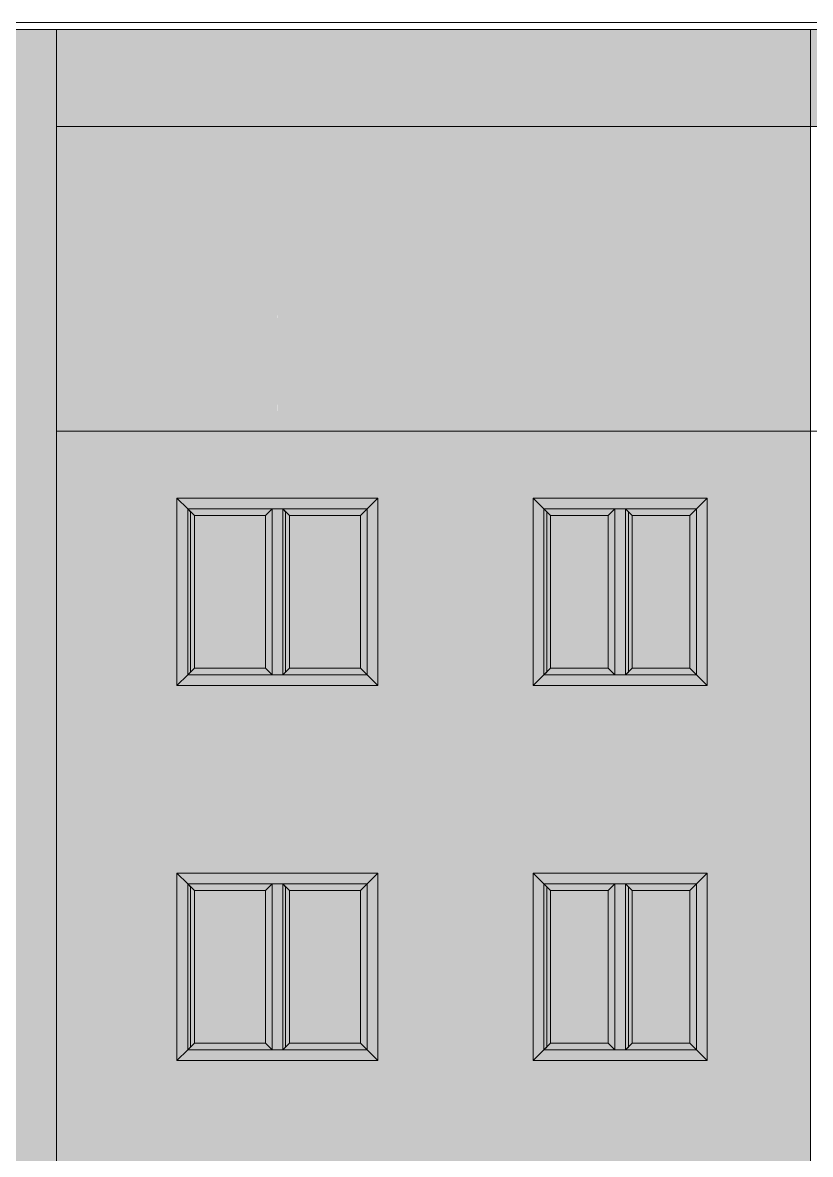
# Paper-space layout 'Лист1' of a CAD drawing. Header units: millimetres. Extents: x 141 to 459, y 101 to 382.
# Drawn here: x 226.1 to 284.9, y 280.4 to 364.9 of the extents above; entities that cross this region are included whole.
import ezdxf

# ---------------------------------------------------------------- set-up
doc = ezdxf.new("R2010")
doc.units = ezdxf.units.MM
doc.layers.add('окна', color=10, linetype='Continuous', lineweight=13)
doc.layers.add('ТОНКИЕе', color=7, linetype='Continuous', lineweight=13)
doc.layers.add('тонкие', color=7, linetype='Continuous')

psp = doc.layouts.new('Лист1')

# ---------------------------------------------------------------- hatches: boundary and pattern name
at = {"layer": 'окна', "true_color": 0x999999, "transparency": 33554687}
h = psp.add_hatch(color=253, dxfattribs=at)
h.dxf.hatch_style = 1
h.paths.add_polyline_path([(244.983, 316.244), (244.706, 316.244), (238.406, 316.244), (237.606, 315.444), (244.983, 315.444)], flags=17)
h.paths.add_polyline_path([(238.406, 328.644), (245.106, 328.644), (245.106, 329.444), (237.606, 329.444), (237.606, 315.444), (238.406, 316.244)])
h.paths.add_polyline_path([(245.031, 317.894), (244.706, 318.344), (244.706, 316.244), (245.031, 316.244)], flags=17)
at = {"layer": 'окна', "true_color": 0x858585, "transparency": 33554687}
h = psp.add_hatch(color=252, dxfattribs=at)
h.dxf.hatch_style = 1
h.paths.add_polyline_path([(244.706, 318.344), (244.206, 318.844), (244.206, 316.744), (244.706, 316.244)])
h.paths.add_polyline_path([(244.206, 316.744), (238.906, 316.744), (238.406, 316.244), (244.706, 316.244)])
h.paths.add_polyline_path([(238.906, 328.144), (244.206, 328.144), (244.706, 328.644), (238.406, 328.644), (238.62, 316.459), (238.906, 316.744)])
at = {"layer": 'окна'}
h = psp.add_hatch(color=0, dxfattribs=at)
h.dxf.hatch_style = 1
h.set_gradient(color1=(99, 99, 99), color2=(209, 209, 209), tint=1, name='CURVED')
h.paths.add_polyline_path([(238.906, 328.144), (238.906, 316.744), (244.206, 316.744), (244.206, 328.144)])
at = {"layer": 'тонкие', "transparency": 33554687}
h = psp.add_hatch(color=7, dxfattribs=at)
h.dxf.hatch_style = 1
h.paths.add_polyline_path([(238.406, 316.244), (238.62, 316.459), (238.62, 328.43), (238.406, 328.644)])
h = psp.add_hatch(color=7, dxfattribs=at)
h.dxf.hatch_style = 1
h.paths.add_polyline_path([(245.506, 316.244), (245.72, 316.459), (245.72, 328.43), (245.506, 328.644)])
h = psp.add_hatch(color=7, dxfattribs=at)
h.dxf.hatch_style = 1
h.paths.add_polyline_path([(265.006, 316.244), (265.22, 316.459), (265.22, 328.43), (265.006, 328.644)])
h = psp.add_hatch(color=7, dxfattribs=at)
h.dxf.hatch_style = 1
h.paths.add_polyline_path([(271.106, 316.244), (271.32, 316.459), (271.32, 328.43), (271.106, 328.644)])
h = psp.add_hatch(color=7, dxfattribs=at)
h.dxf.hatch_style = 1
h.paths.add_polyline_path([(238.406, 288.244), (238.62, 288.459), (238.62, 300.43), (238.406, 300.644)])
h = psp.add_hatch(color=7, dxfattribs=at)
h.dxf.hatch_style = 1
h.paths.add_polyline_path([(238.406, 288.244), (238.62, 288.459), (238.62, 300.43), (238.406, 300.644)])
h = psp.add_hatch(color=7, dxfattribs=at)
h.dxf.hatch_style = 1
h.paths.add_polyline_path([(238.406, 288.244), (238.62, 288.459), (238.62, 300.43), (238.406, 300.644)])
h = psp.add_hatch(color=7, dxfattribs=at)
h.dxf.hatch_style = 1
h.paths.add_polyline_path([(245.506, 288.244), (245.72, 288.459), (245.72, 300.43), (245.506, 300.644)])
h = psp.add_hatch(color=7, dxfattribs=at)
h.dxf.hatch_style = 1
h.paths.add_polyline_path([(245.506, 288.244), (245.72, 288.459), (245.72, 300.43), (245.506, 300.644)])
h = psp.add_hatch(color=7, dxfattribs=at)
h.dxf.hatch_style = 1
h.paths.add_polyline_path([(245.506, 288.244), (245.72, 288.459), (245.72, 300.43), (245.506, 300.644)])
h = psp.add_hatch(color=7, dxfattribs=at)
h.dxf.hatch_style = 1
h.paths.add_polyline_path([(265.006, 288.244), (265.22, 288.459), (265.22, 300.43), (265.006, 300.644)])
h = psp.add_hatch(color=7, dxfattribs=at)
h.dxf.hatch_style = 1
h.paths.add_polyline_path([(265.006, 288.244), (265.22, 288.459), (265.22, 300.43), (265.006, 300.644)])
h = psp.add_hatch(color=7, dxfattribs=at)
h.dxf.hatch_style = 1
h.paths.add_polyline_path([(265.006, 288.244), (265.22, 288.459), (265.22, 300.43), (265.006, 300.644)])
h = psp.add_hatch(color=7, dxfattribs=at)
h.dxf.hatch_style = 1
h.paths.add_polyline_path([(271.106, 288.244), (271.32, 288.459), (271.32, 300.43), (271.106, 300.644)])
h = psp.add_hatch(color=7, dxfattribs=at)
h.dxf.hatch_style = 1
h.paths.add_polyline_path([(271.106, 288.244), (271.32, 288.459), (271.32, 300.43), (271.106, 300.644)])
h = psp.add_hatch(color=7, dxfattribs=at)
h.dxf.hatch_style = 1
h.paths.add_polyline_path([(271.106, 288.244), (271.32, 288.459), (271.32, 300.43), (271.106, 300.644)])
at = {"layer": 'ТОНКИЕе', "true_color": 0x9b93a5, "transparency": 33554687}
h = psp.add_hatch(color=253, dxfattribs=at)
h.dxf.hatch_style = 1
h.paths.add_polyline_path([(160.806, 364.444), (157.856, 364.444), (157.856, 357.191), (160.806, 357.191)])
h.paths.add_polyline_path([(224.806, 364.444), (165.806, 364.444), (165.806, 357.191), (224.806, 357.191)])
h.paths.add_polyline_path([(284.906, 364.444), (264.206, 364.444), (228.606, 364.444), (228.606, 357.191), (264.206, 357.191), (284.906, 357.191)])
h.paths.add_polyline_path([(430.156, 364.444), (284.906, 364.444), (284.906, 357.191), (430.156, 357.191)])
at = {"layer": 'ТОНКИЕе', "true_color": 0xf7f7f7, "transparency": 33554687}
h = psp.add_hatch(color=7, dxfattribs=at)
h.dxf.hatch_style = 1
h.paths.add_polyline_path([(164.606, 334.444), (164.606, 364.444), (160.806, 364.444), (160.806, 138.444), (160.806, 135.444), (160.806, 104.444), (160.806, 101.444), (164.606, 101.444), (164.606, 110.444)])
h.paths.add_polyline_path([(228.606, 334.444), (228.606, 364.444), (224.806, 364.444), (224.806, 333.644), (224.806, 331.444), (224.806, 104.444), (224.806, 101.444), (228.606, 101.444), (228.606, 138.444)])
h.paths.add_polyline_path([(338.701, 138.444), (284.906, 138.444), (284.906, 110.444), (284.906, 101.444), (288.706, 101.444), (288.706, 134.644), (333.356, 134.644), (334.901, 134.644), (334.901, 117.444), (336.356, 117.444), (338.701, 117.327)])
h.paths.add_polyline_path([(284.906, 138.444), (264.906, 138.444), (264.906, 135.444), (284.906, 135.444)])
at = {"layer": 'ТОНКИЕе', "true_color": 0x783b4a}
h = psp.add_hatch(color=247, dxfattribs=at)
h.dxf.hatch_style = 1
h.paths.add_polyline_path([(245.156, 315.444), (237.606, 315.444), (237.606, 329.444), (245.106, 329.444), (245.106, 347.944), (228.606, 364.444), (228.606, 135.443), (245.106, 135.444), (245.106, 147.444), (237.606, 147.444), (237.606, 161.444), (245.156, 161.444), (245.156, 175.444), (237.606, 175.444), (237.606, 189.444), (245.156, 189.444), (245.156, 203.444), (237.606, 203.444), (237.606, 217.444), (245.156, 217.444), (245.156, 231.444), (237.606, 231.444), (237.606, 245.444), (245.156, 245.444), (245.156, 259.444), (237.606, 259.444), (237.606, 273.444), (245.156, 273.444), (245.156, 287.444), (237.606, 287.444), (237.606, 301.444), (245.156, 301.444)])
at = {"layer": 'ТОНКИЕе', "true_color": 0x433240, "transparency": 33554687}
h = psp.add_hatch(color=229, dxfattribs=at)
h.dxf.hatch_style = 1
h.paths.add_polyline_path([(228.606, 357.191), (228.606, 364.444), (235.817, 357.137)])
at = {"layer": 'ТОНКИЕе', "true_color": 0xffff70, "transparency": 33554687}
h = psp.add_hatch(color=51, dxfattribs=at)
h.dxf.hatch_style = 1
h.paths.add_polyline_path([(284.906, 357.191), (264.206, 357.191), (235.836, 357.191), (245.156, 347.842), (245.108, 334.444), (264.206, 334.444), (284.906, 334.444)])
h.paths.add_polyline_path([(224.806, 357.191), (165.806, 357.191), (165.806, 336.444), (224.806, 336.444)])
h.paths.add_polyline_path([(160.806, 357.191), (157.856, 357.191), (157.856, 336.444), (160.806, 336.444)])
at = {"layer": 'ТОНКИЕе', "true_color": 0x958656, "transparency": 33554687}
h = psp.add_hatch(color=45, dxfattribs=at)
h.dxf.hatch_style = 1
h.paths.add_polyline_path([(235.836, 357.191), (228.606, 357.191), (228.606, 334.444), (245.106, 334.444), (245.156, 347.842)])
at = {"layer": 'ТОНКИЕе', "true_color": 0xb15964, "transparency": 33554687}
h = psp.add_hatch(color=245, dxfattribs=at)
h.dxf.hatch_style = 1
h.paths.add_polyline_path([(284.906, 334.444), (264.206, 334.444), (245.106, 334.444), (245.106, 329.444), (252.606, 329.444), (252.606, 315.444), (245.106, 315.444), (245.106, 301.444), (252.606, 301.444), (252.606, 287.444), (245.106, 287.444), (245.106, 273.444), (252.606, 273.444), (252.606, 259.444), (245.106, 259.444), (245.106, 245.444), (252.606, 245.444), (252.606, 231.444), (245.106, 231.444), (245.106, 217.444), (252.606, 217.444), (252.606, 203.444), (245.106, 203.444), (245.106, 189.444), (252.606, 189.444), (252.606, 175.444), (245.106, 175.444), (245.106, 161.444), (252.606, 161.444), (252.606, 147.444), (245.106, 147.444), (245.106, 135.444), (264.206, 135.444), (264.906, 135.444), (264.906, 138.444), (284.906, 138.444)])
h.paths.add_polyline_path([(264.206, 147.444), (264.206, 161.444), (277.206, 161.444), (277.206, 147.444)], flags=16)
h.paths.add_polyline_path([(265.006, 148.244), (265.006, 160.644), (276.406, 160.644), (276.406, 148.244)], flags=0)
h.paths.add_polyline_path([(265.22, 148.459), (265.22, 160.43), (265.256, 160.394), (265.506, 160.144), (269.806, 160.144), (270.306, 160.644), (271.106, 160.644), (271.32, 160.43), (271.356, 160.394), (271.606, 160.144), (275.906, 160.144), (275.906, 148.744), (271.606, 148.744), (271.106, 148.244), (271.106, 160.644), (270.306, 160.644), (270.306, 148.244), (269.806, 148.744), (265.506, 148.744)], flags=0)
h.paths.add_polyline_path([(264.206, 175.444), (264.206, 189.444), (277.206, 189.444), (277.206, 175.444)], flags=16)
h.paths.add_polyline_path([(265.006, 176.244), (265.006, 188.644), (276.406, 188.644), (276.406, 176.244)], flags=0)
h.paths.add_polyline_path([(265.22, 176.459), (265.22, 188.43), (265.256, 188.394), (265.506, 188.144), (269.806, 188.144), (270.306, 188.644), (271.106, 188.644), (271.32, 188.43), (271.356, 188.394), (271.606, 188.144), (275.906, 188.144), (275.906, 176.744), (271.606, 176.744), (271.106, 176.244), (271.106, 188.644), (270.306, 188.644), (270.306, 176.244), (269.806, 176.744), (265.506, 176.744)], flags=0)
h.paths.add_polyline_path([(264.206, 203.444), (264.206, 217.444), (277.206, 217.444), (277.206, 203.444)], flags=16)
h.paths.add_polyline_path([(265.006, 204.244), (265.006, 216.644), (276.406, 216.644), (276.406, 204.244)], flags=0)
h.paths.add_polyline_path([(265.22, 204.459), (265.22, 216.43), (265.256, 216.394), (265.506, 216.144), (269.806, 216.144), (270.306, 216.644), (271.106, 216.644), (271.32, 216.43), (271.356, 216.394), (271.606, 216.144), (275.906, 216.144), (275.906, 204.744), (271.606, 204.744), (271.106, 204.244), (271.106, 216.644), (270.306, 216.644), (270.306, 204.244), (269.806, 204.744), (265.506, 204.744)], flags=0)
h.paths.add_polyline_path([(264.206, 231.444), (264.206, 245.444), (277.206, 245.444), (277.206, 231.444)], flags=16)
h.paths.add_polyline_path([(265.006, 232.244), (265.006, 244.644), (276.406, 244.644), (276.406, 232.244)], flags=0)
h.paths.add_polyline_path([(265.22, 232.459), (265.22, 244.43), (265.256, 244.394), (265.506, 244.144), (269.806, 244.144), (270.306, 244.644), (271.106, 244.644), (271.32, 244.43), (271.356, 244.394), (271.606, 244.144), (275.906, 244.144), (275.906, 232.744), (271.606, 232.744), (271.106, 232.244), (271.106, 244.644), (270.306, 244.644), (270.306, 232.244), (269.806, 232.744), (265.506, 232.744)], flags=0)
h.paths.add_polyline_path([(264.206, 259.444), (264.206, 273.444), (277.206, 273.444), (277.206, 259.444)], flags=16)
h.paths.add_polyline_path([(265.006, 260.244), (265.006, 272.644), (276.406, 272.644), (276.406, 260.244)], flags=0)
h.paths.add_polyline_path([(265.22, 260.459), (265.22, 272.43), (265.256, 272.394), (265.506, 272.144), (269.806, 272.144), (270.306, 272.644), (271.106, 272.644), (271.32, 272.43), (271.356, 272.394), (271.606, 272.144), (275.906, 272.144), (275.906, 260.744), (271.606, 260.744), (271.106, 260.244), (271.106, 272.644), (270.306, 272.644), (270.306, 260.244), (269.806, 260.744), (265.506, 260.744)], flags=0)
h.paths.add_polyline_path([(264.206, 287.444), (264.206, 301.444), (277.206, 301.444), (277.206, 287.444)], flags=16)
h.paths.add_polyline_path([(265.006, 288.244), (265.006, 300.644), (276.406, 300.644), (276.406, 288.244)], flags=0)
h.paths.add_polyline_path([(265.22, 288.459), (265.22, 300.43), (265.256, 300.394), (265.506, 300.144), (269.806, 300.144), (270.306, 300.644), (271.106, 300.644), (271.32, 300.43), (271.356, 300.394), (271.606, 300.144), (275.906, 300.144), (275.906, 288.744), (271.606, 288.744), (271.106, 288.244), (271.106, 300.644), (270.306, 300.644), (270.306, 288.244), (269.806, 288.744), (265.506, 288.744)], flags=0)
h.paths.add_polyline_path([(264.206, 315.444), (264.206, 329.444), (277.206, 329.444), (277.206, 315.444)], flags=16)
h.paths.add_polyline_path([(265.006, 316.244), (265.006, 328.644), (276.406, 328.644), (276.406, 316.244)], flags=0)
h.paths.add_polyline_path([(265.22, 316.459), (265.22, 328.43), (265.256, 328.394), (265.506, 328.144), (269.806, 328.144), (270.306, 328.644), (271.106, 328.644), (271.32, 328.43), (271.356, 328.394), (271.606, 328.144), (275.906, 328.144), (275.906, 316.744), (271.606, 316.744), (271.106, 316.244), (271.106, 328.644), (270.306, 328.644), (270.306, 316.244), (269.806, 316.744), (265.506, 316.744)], flags=0)
h.paths.add_polyline_path([(275.906, 316.744), (271.606, 316.744), (271.606, 328.144), (275.906, 328.144)], flags=0)
h.paths.add_polyline_path([(265.506, 316.744), (265.506, 328.144), (269.806, 328.144), (269.806, 316.744)], flags=0)
h.paths.add_polyline_path([(160.806, 163.43), (157.856, 163.43), (157.856, 140.444), (160.806, 140.444)])
h.paths.add_polyline_path([(160.806, 191.403), (157.856, 191.403), (157.856, 168.444), (160.806, 168.444)])
h.paths.add_polyline_path([(160.806, 219.447), (157.856, 219.447), (157.856, 196.444), (160.806, 196.444)])
h.paths.add_polyline_path([(160.806, 250.444), (157.856, 250.444), (157.856, 224.447), (160.806, 224.447)])
h.paths.add_polyline_path([(160.806, 275.423), (157.856, 275.423), (157.856, 252.444), (160.806, 252.444)])
h.paths.add_polyline_path([(160.806, 303.427), (157.856, 303.427), (157.856, 280.444), (160.806, 280.444)])
h.paths.add_polyline_path([(160.806, 331.444), (157.856, 331.444), (157.856, 308.444), (160.806, 308.444)])
at = {"layer": 'ТОНКИЕе', "true_color": 0x999999}
h = psp.add_hatch(color=253, dxfattribs=at)
h.dxf.hatch_style = 1
h.paths.add_polyline_path([(245.156, 329.444), (237.606, 329.444), (238.406, 328.644), (245.156, 328.644)], flags=17)
h.paths.add_polyline_path([(238.406, 328.644), (237.606, 329.444), (237.606, 315.444), (245.156, 315.444), (245.156, 316.244), (244.706, 316.244), (238.406, 316.244)])
h.paths.add_polyline_path([(245.156, 328.644), (244.706, 328.644), (244.706, 316.244), (245.156, 316.244)], flags=17)
at = {"layer": 'ТОНКИЕе', "true_color": 0xededed, "transparency": 33554687}
h = psp.add_hatch(color=7, dxfattribs=at)
h.dxf.hatch_style = 1
h.paths.add_polyline_path([(245.506, 328.644), (245.106, 328.644), (245.106, 316.244), (245.506, 316.244)], flags=17)
h.paths.add_polyline_path([(252.606, 329.444), (245.106, 329.444), (245.106, 328.644), (251.806, 328.644)], flags=17)
h.paths.add_polyline_path([(252.606, 329.444), (251.806, 328.644), (251.806, 316.244), (245.106, 316.244), (245.106, 315.444), (252.606, 315.444)])
h.paths.add_polyline_path([(276.406, 316.244), (265.006, 316.244), (264.206, 315.444), (277.206, 315.444)])
h.paths.add_polyline_path([(271.106, 328.644), (270.306, 328.644), (270.306, 316.244), (270.706, 316.244), (271.106, 316.244)])
h.paths.add_polyline_path([(265.006, 328.644), (264.206, 329.444), (264.206, 315.444), (265.006, 316.244)])
h.paths.add_polyline_path([(277.206, 329.444), (276.406, 328.644), (276.406, 316.244), (277.206, 315.444)])
h.paths.add_polyline_path([(277.206, 329.444), (264.206, 329.444), (265.006, 328.644), (276.406, 328.644)])
at = {"layer": 'ТОНКИЕе', "true_color": 0x858585}
h = psp.add_hatch(color=252, dxfattribs=at)
h.dxf.hatch_style = 1
h.paths.add_polyline_path([(244.706, 328.644), (238.406, 328.644), (238.62, 328.43), (238.906, 328.144), (244.206, 328.144)])
h.paths.add_polyline_path([(238.906, 328.144), (238.62, 328.43), (238.62, 316.459), (238.406, 316.244), (244.706, 316.244), (244.706, 328.644), (244.206, 328.144), (244.206, 316.744), (238.906, 316.744)])
at = {"layer": 'ТОНКИЕе', "true_color": 0xd6d6d6, "transparency": 33554687}
h = psp.add_hatch(color=254, dxfattribs=at)
h.dxf.hatch_style = 1
h.paths.add_polyline_path([(246.006, 328.144), (245.72, 328.43), (245.72, 316.459), (245.506, 316.244), (251.806, 316.244), (251.806, 328.644), (251.306, 328.144), (251.306, 316.744), (246.006, 316.744)])
h.paths.add_polyline_path([(251.806, 328.644), (245.506, 328.644), (245.72, 328.43), (245.756, 328.394), (246.006, 328.144), (251.306, 328.144)])
h.paths.add_polyline_path([(251.306, 316.744), (246.006, 316.744), (245.506, 316.244), (251.806, 316.244)])
h.paths.add_polyline_path([(269.806, 316.744), (265.506, 316.744), (265.006, 316.244), (270.306, 316.244)])
h.paths.add_polyline_path([(265.506, 328.144), (269.806, 328.144), (269.806, 316.744), (270.306, 316.244), (270.306, 328.644), (265.006, 328.644), (265.22, 328.43), (265.22, 316.459), (265.506, 316.744)])
h.paths.add_polyline_path([(276.406, 328.644), (271.106, 328.644), (271.106, 316.244), (276.406, 316.244)])
h.paths.add_polyline_path([(271.606, 316.744), (271.606, 328.144), (275.906, 328.144), (275.906, 316.744)], flags=16)
h.paths.add_polyline_path([(270.306, 328.644), (265.006, 328.644), (265.22, 328.43), (265.506, 328.144), (269.806, 328.144)], flags=17)
at = {"layer": 'ТОНКИЕе', "true_color": 0x9b8c9a, "transparency": 33554687}
h = psp.add_hatch(color=252, dxfattribs=at)
h.dxf.hatch_style = 1
h.set_gradient(color1=(69, 69, 69), color2=(209, 209, 209), tint=1, name='CURVED')
h.paths.add_polyline_path([(251.306, 328.144), (246.006, 328.144), (246.006, 316.744), (251.306, 316.744)])
h.paths.add_polyline_path([(269.806, 328.144), (265.506, 328.144), (265.506, 316.744), (269.806, 316.744)])
h.paths.add_polyline_path([(271.606, 316.744), (275.906, 316.744), (275.906, 328.144), (271.606, 328.144)])
at = {"layer": 'ТОНКИЕе', "true_color": 0xd6d6d6, "transparency": 33554687}
h = psp.add_hatch(color=254, dxfattribs=at)
h.dxf.hatch_style = 1
h.paths.add_polyline_path([(270.306, 328.644), (265.006, 328.644), (265.22, 328.43), (265.256, 328.394), (265.506, 328.144), (269.806, 328.144)])
h = psp.add_hatch(color=254, dxfattribs=at)
h.dxf.hatch_style = 1
h.paths.add_polyline_path([(251.306, 316.744), (246.006, 316.744), (245.506, 316.244), (251.806, 316.244)])
at = {"layer": 'ТОНКИЕе', "true_color": 0x999999}
h = psp.add_hatch(color=253, dxfattribs=at)
h.dxf.hatch_style = 1
h.paths.add_polyline_path([(245.156, 301.444), (237.606, 301.444), (238.406, 300.644), (245.156, 300.644)], flags=17)
h.paths.add_polyline_path([(238.406, 300.644), (237.606, 301.444), (237.606, 287.444), (245.156, 287.444), (245.156, 288.244), (244.706, 288.244), (238.406, 288.244)])
h.paths.add_polyline_path([(245.156, 300.644), (244.706, 300.644), (244.706, 288.244), (245.156, 288.244)], flags=17)
at = {"layer": 'ТОНКИЕе', "true_color": 0xededed, "transparency": 33554687}
h = psp.add_hatch(color=7, dxfattribs=at)
h.dxf.hatch_style = 1
h.paths.add_polyline_path([(245.506, 300.644), (245.106, 300.644), (245.106, 288.244), (245.506, 288.244)], flags=17)
h.paths.add_polyline_path([(252.606, 301.444), (245.106, 301.444), (245.106, 300.644), (251.806, 300.644)], flags=17)
h.paths.add_polyline_path([(252.606, 301.444), (251.806, 300.644), (251.806, 288.244), (245.106, 288.244), (245.106, 287.444), (252.606, 287.444)])
h.paths.add_polyline_path([(276.406, 288.244), (265.006, 288.244), (264.206, 287.444), (277.206, 287.444)])
h.paths.add_polyline_path([(271.106, 300.644), (270.306, 300.644), (270.306, 288.244), (270.706, 288.244), (271.106, 288.244)])
h.paths.add_polyline_path([(265.006, 300.644), (264.206, 301.444), (264.206, 287.444), (265.006, 288.244)])
h.paths.add_polyline_path([(277.206, 301.444), (276.406, 300.644), (276.406, 288.244), (277.206, 287.444)])
h.paths.add_polyline_path([(277.206, 301.444), (264.206, 301.444), (265.006, 300.644), (276.406, 300.644)])
at = {"layer": 'ТОНКИЕе', "true_color": 0xd6d6d6}
h = psp.add_hatch(color=254, dxfattribs=at)
h.dxf.hatch_style = 1
h.paths.add_polyline_path([(251.306, 288.744), (246.006, 288.744), (245.506, 288.244), (251.806, 288.244)])
h.paths.add_polyline_path([(244.206, 288.744), (238.906, 288.744), (238.406, 288.244), (244.706, 288.244)])
h.paths.add_polyline_path([(251.806, 300.644), (245.506, 300.644), (245.72, 300.43), (245.72, 288.459), (246.006, 288.744), (246.006, 300.144), (251.306, 300.144), (251.306, 288.744), (251.806, 288.244)])
at = {"layer": 'ТОНКИЕе', "true_color": 0x858585}
h = psp.add_hatch(color=252, dxfattribs=at)
h.dxf.hatch_style = 1
h.paths.add_polyline_path([(244.706, 300.644), (238.406, 300.644), (238.62, 300.43), (238.906, 300.144), (244.206, 300.144)])
h.paths.add_polyline_path([(238.906, 300.144), (238.62, 300.43), (238.62, 288.459), (238.406, 288.244), (244.706, 288.244), (244.706, 300.644), (244.206, 300.144), (244.206, 288.744), (238.906, 288.744)])
h = psp.add_hatch(color=252, dxfattribs=at)
h.dxf.hatch_style = 1
h.set_gradient(color1=(99, 99, 99), color2=(209, 209, 209), tint=1, name='CURVED')
h.paths.add_polyline_path([(238.906, 288.744), (244.206, 288.744), (244.206, 300.144), (238.906, 300.144)])
at = {"layer": 'ТОНКИЕе', "true_color": 0xd6d6d6, "transparency": 33554687}
h = psp.add_hatch(color=254, dxfattribs=at)
h.dxf.hatch_style = 1
h.paths.add_polyline_path([(246.006, 300.144), (245.72, 300.43), (245.72, 288.459), (245.506, 288.244), (251.806, 288.244), (251.806, 300.644), (251.306, 300.144), (251.306, 288.744), (246.006, 288.744)])
h.paths.add_polyline_path([(251.806, 300.644), (245.506, 300.644), (245.72, 300.43), (245.756, 300.394), (246.006, 300.144), (251.306, 300.144)])
h.paths.add_polyline_path([(251.306, 288.744), (246.006, 288.744), (245.506, 288.244), (251.806, 288.244)])
h.paths.add_polyline_path([(269.806, 288.744), (265.506, 288.744), (265.006, 288.244), (270.306, 288.244)])
h.paths.add_polyline_path([(265.506, 300.144), (269.806, 300.144), (269.806, 288.744), (270.306, 288.244), (270.306, 300.644), (265.006, 300.644), (265.22, 300.43), (265.22, 288.459), (265.506, 288.744)])
h.paths.add_polyline_path([(276.406, 300.644), (271.106, 300.644), (271.106, 288.244), (276.406, 288.244)])
h.paths.add_polyline_path([(271.606, 288.744), (271.606, 300.144), (275.906, 300.144), (275.906, 288.744)], flags=16)
h.paths.add_polyline_path([(270.306, 300.644), (265.006, 300.644), (265.22, 300.43), (265.506, 300.144), (269.806, 300.144)], flags=17)
at = {"layer": 'ТОНКИЕе', "true_color": 0x9b8c9a, "transparency": 33554687}
h = psp.add_hatch(color=252, dxfattribs=at)
h.dxf.hatch_style = 1
h.set_gradient(color1=(69, 69, 69), color2=(209, 209, 209), tint=1, name='CURVED')
h.paths.add_polyline_path([(251.306, 300.144), (246.006, 300.144), (246.006, 288.744), (251.306, 288.744)])
h.paths.add_polyline_path([(269.806, 300.144), (265.506, 300.144), (265.506, 288.744), (269.806, 288.744)])
h.paths.add_polyline_path([(271.606, 288.744), (275.906, 288.744), (275.906, 300.144), (271.606, 300.144)])
at = {"layer": 'ТОНКИЕе', "true_color": 0xd6d6d6, "transparency": 33554687}
h = psp.add_hatch(color=254, dxfattribs=at)
h.dxf.hatch_style = 1
h.paths.add_polyline_path([(270.306, 300.644), (265.006, 300.644), (265.22, 300.43), (265.256, 300.394), (265.506, 300.144), (269.806, 300.144)])
h = psp.add_hatch(color=254, dxfattribs=at)
h.dxf.hatch_style = 1
h.paths.add_polyline_path([(251.306, 288.744), (246.006, 288.744), (245.506, 288.244), (251.806, 288.244)])

# ---------------------------------------------------------------- linework, layer by layer
at = {"layer": 'окна', "color": 0}
for points in [[(228.606, 357.191), (264.206, 357.191)], [(264.206, 357.191), (430.156, 357.191)], [(251.306, 316.744), (251.306, 328.144), (246.006, 328.144), (246.006, 316.744), (251.306, 316.744)], [(269.806, 328.144), (265.506, 328.144), (265.506, 316.744), (269.806, 316.744), (269.806, 328.144)], [(271.606, 328.144), (275.906, 328.144), (275.906, 316.744), (271.606, 316.744), (271.606, 328.144)]]:
    psp.add_lwpolyline(points, dxfattribs=at)
at = {"layer": 'окна', "color": 7}
for points in [[(238.406, 328.644), (237.606, 329.444)], [(251.806, 328.644), (252.606, 329.444)], [(264.206, 329.444), (265.006, 328.644)], [(276.406, 328.644), (277.206, 329.444)], [(238.406, 316.244), (238.406, 316.244), (238.406, 328.644), (238.406, 328.644), (251.806, 328.644), (251.806, 328.644), (251.806, 316.244), (251.806, 316.244), (238.406, 316.244)], [(238.906, 328.144), (238.406, 328.644)], [(238.406, 316.244), (238.62, 316.459), (238.62, 328.43), (238.406, 328.644), (238.406, 316.244)], [(238.656, 328.394), (238.62, 328.43), (238.62, 316.459)], [(238.906, 328.144), (238.906, 328.144), (238.906, 328.144), (244.206, 328.144), (244.206, 328.144), (244.206, 316.744), (244.206, 316.744), (238.906, 316.744), (238.906, 316.744), (238.906, 328.144)], [(244.206, 328.144), (244.706, 328.644)], [(245.106, 328.644), (244.706, 328.644), (244.706, 316.244), (245.506, 316.244), (245.506, 328.644)], [(246.006, 328.144), (245.506, 328.644)], [(245.506, 316.244), (245.72, 316.459), (245.72, 328.43), (245.506, 328.644), (245.506, 316.244)], [(245.756, 328.394), (245.72, 328.43), (245.72, 316.459)], [(246.006, 328.144), (246.006, 328.144), (246.006, 328.144), (251.306, 328.144), (251.306, 328.144), (251.306, 316.744), (251.306, 316.744), (246.006, 316.744), (246.006, 316.744), (246.006, 328.144)], [(251.306, 328.144), (251.806, 328.644)], [(265.006, 316.244), (265.006, 316.244), (265.006, 328.644), (265.006, 328.644), (276.406, 328.644), (276.406, 328.644), (276.406, 316.244), (276.406, 316.244), (265.006, 316.244)], [(265.506, 328.144), (265.006, 328.644)], [(265.006, 316.244), (265.22, 316.459), (265.22, 328.43), (265.006, 328.644), (265.006, 316.244)], [(265.256, 328.394), (265.22, 328.43), (265.22, 316.459)], [(265.506, 328.144), (265.506, 328.144), (265.506, 328.144), (269.806, 328.144), (269.806, 328.144), (269.806, 316.744), (269.806, 316.744), (265.506, 316.744), (265.506, 316.744), (265.506, 328.144)], [(269.806, 328.144), (270.306, 328.644)], [(270.706, 316.244), (270.306, 316.244), (270.306, 328.644), (271.106, 328.644), (271.106, 316.244)], [(271.606, 328.144), (271.106, 328.644)], [(271.106, 316.244), (271.32, 316.459), (271.32, 328.43), (271.106, 328.644), (271.106, 316.244)], [(271.356, 328.394), (271.32, 328.43), (271.32, 316.459)], [(271.606, 328.144), (271.606, 328.144), (271.606, 328.144), (275.906, 328.144), (275.906, 328.144), (275.906, 316.744), (275.906, 316.744), (271.606, 316.744), (271.606, 316.744), (271.606, 328.144)], [(275.906, 328.144), (276.406, 328.644)], [(238.406, 316.244), (237.606, 315.444)], [(238.906, 316.744), (238.406, 316.244)], [(244.706, 316.244), (244.206, 316.744)], [(246.006, 316.744), (245.506, 316.244)], [(251.806, 316.244), (251.306, 316.744)], [(252.606, 315.444), (251.806, 316.244)], [(264.206, 315.444), (265.006, 316.244)], [(265.506, 316.744), (265.006, 316.244)], [(270.306, 316.244), (269.806, 316.744)], [(271.606, 316.744), (271.106, 316.244)], [(276.406, 316.244), (275.906, 316.744)], [(277.206, 315.444), (276.406, 316.244)], [(238.406, 300.644), (237.606, 301.444)], [(238.406, 300.644), (237.606, 301.444)], [(238.406, 300.644), (237.606, 301.444)], [(251.806, 300.644), (252.606, 301.444)], [(251.806, 300.644), (252.606, 301.444)], [(251.806, 300.644), (252.606, 301.444)], [(264.206, 301.444), (265.006, 300.644)], [(264.206, 301.444), (265.006, 300.644)], [(264.206, 301.444), (265.006, 300.644)], [(276.406, 300.644), (277.206, 301.444)], [(276.406, 300.644), (277.206, 301.444)], [(276.406, 300.644), (277.206, 301.444)], [(238.406, 288.244), (238.406, 288.244), (238.406, 300.644), (238.406, 300.644), (251.806, 300.644), (251.806, 300.644), (251.806, 288.244), (251.806, 288.244), (238.406, 288.244)], [(238.906, 300.144), (238.406, 300.644)], [(238.406, 288.244), (238.62, 288.459), (238.62, 300.43), (238.406, 300.644), (238.406, 288.244)], [(238.406, 288.244), (238.406, 288.244), (238.406, 300.644), (238.406, 300.644), (251.806, 300.644), (251.806, 300.644), (251.806, 288.244), (251.806, 288.244), (238.406, 288.244)], [(238.906, 300.144), (238.406, 300.644)], [(238.406, 288.244), (238.62, 288.459), (238.62, 300.43), (238.406, 300.644), (238.406, 288.244)], [(238.406, 288.244), (238.406, 288.244), (238.406, 300.644), (238.406, 300.644), (251.806, 300.644), (251.806, 300.644), (251.806, 288.244), (251.806, 288.244), (238.406, 288.244)], [(238.906, 300.144), (238.406, 300.644)], [(238.406, 288.244), (238.62, 288.459), (238.62, 300.43), (238.406, 300.644), (238.406, 288.244)], [(238.656, 300.394), (238.62, 300.43), (238.62, 288.459)], [(238.656, 300.394), (238.62, 300.43), (238.62, 288.459)], [(238.656, 300.394), (238.62, 300.43), (238.62, 288.459)], [(238.906, 300.144), (238.906, 300.144), (238.906, 300.144), (244.206, 300.144), (244.206, 300.144), (244.206, 288.744), (244.206, 288.744), (238.906, 288.744), (238.906, 288.744), (238.906, 300.144)], [(238.906, 300.144), (238.906, 300.144), (238.906, 300.144), (244.206, 300.144), (244.206, 300.144), (244.206, 288.744), (244.206, 288.744), (238.906, 288.744), (238.906, 288.744), (238.906, 300.144)], [(238.906, 300.144), (238.906, 300.144), (238.906, 300.144), (244.206, 300.144), (244.206, 300.144), (244.206, 288.744), (244.206, 288.744), (238.906, 288.744), (238.906, 288.744), (238.906, 300.144)], [(244.206, 300.144), (244.706, 300.644)], [(244.206, 300.144), (244.706, 300.644)], [(244.206, 300.144), (244.706, 300.644)], [(245.106, 300.644), (244.706, 300.644), (244.706, 288.244), (245.506, 288.244), (245.506, 300.644)], [(245.106, 300.644), (244.706, 300.644), (244.706, 288.244), (245.506, 288.244), (245.506, 300.644)], [(245.106, 300.644), (244.706, 300.644), (244.706, 288.244), (245.506, 288.244), (245.506, 300.644)], [(246.006, 300.144), (245.506, 300.644)], [(245.506, 288.244), (245.72, 288.459), (245.72, 300.43), (245.506, 300.644), (245.506, 288.244)], [(246.006, 300.144), (245.506, 300.644)], [(245.506, 288.244), (245.72, 288.459), (245.72, 300.43), (245.506, 300.644), (245.506, 288.244)], [(246.006, 300.144), (245.506, 300.644)], [(245.506, 288.244), (245.72, 288.459), (245.72, 300.43), (245.506, 300.644), (245.506, 288.244)], [(245.756, 300.394), (245.72, 300.43), (245.72, 288.459)], [(245.756, 300.394), (245.72, 300.43), (245.72, 288.459)], [(245.756, 300.394), (245.72, 300.43), (245.72, 288.459)], [(246.006, 300.144), (246.006, 300.144), (246.006, 300.144), (251.306, 300.144), (251.306, 300.144), (251.306, 288.744), (251.306, 288.744), (246.006, 288.744), (246.006, 288.744), (246.006, 300.144)], [(246.006, 300.144), (246.006, 300.144), (246.006, 300.144), (251.306, 300.144), (251.306, 300.144), (251.306, 288.744), (251.306, 288.744), (246.006, 288.744), (246.006, 288.744), (246.006, 300.144)], [(246.006, 300.144), (246.006, 300.144), (246.006, 300.144), (251.306, 300.144), (251.306, 300.144), (251.306, 288.744), (251.306, 288.744), (246.006, 288.744), (246.006, 288.744), (246.006, 300.144)], [(251.306, 300.144), (251.806, 300.644)], [(251.306, 300.144), (251.806, 300.644)], [(251.306, 300.144), (251.806, 300.644)], [(265.006, 288.244), (265.006, 288.244), (265.006, 300.644), (265.006, 300.644), (276.406, 300.644), (276.406, 300.644), (276.406, 288.244), (276.406, 288.244), (265.006, 288.244)], [(265.506, 300.144), (265.006, 300.644)], [(265.006, 288.244), (265.22, 288.459), (265.22, 300.43), (265.006, 300.644), (265.006, 288.244)], [(265.006, 288.244), (265.006, 288.244), (265.006, 300.644), (265.006, 300.644), (276.406, 300.644), (276.406, 300.644), (276.406, 288.244), (276.406, 288.244), (265.006, 288.244)], [(265.506, 300.144), (265.006, 300.644)], [(265.006, 288.244), (265.22, 288.459), (265.22, 300.43), (265.006, 300.644), (265.006, 288.244)], [(265.006, 288.244), (265.006, 288.244), (265.006, 300.644), (265.006, 300.644), (276.406, 300.644), (276.406, 300.644), (276.406, 288.244), (276.406, 288.244), (265.006, 288.244)], [(265.506, 300.144), (265.006, 300.644)], [(265.006, 288.244), (265.22, 288.459), (265.22, 300.43), (265.006, 300.644), (265.006, 288.244)], [(265.256, 300.394), (265.22, 300.43), (265.22, 288.459)], [(265.256, 300.394), (265.22, 300.43), (265.22, 288.459)], [(265.256, 300.394), (265.22, 300.43), (265.22, 288.459)], [(265.506, 300.144), (265.506, 300.144), (265.506, 300.144), (269.806, 300.144), (269.806, 300.144), (269.806, 288.744), (269.806, 288.744), (265.506, 288.744), (265.506, 288.744), (265.506, 300.144)], [(265.506, 300.144), (265.506, 300.144), (265.506, 300.144), (269.806, 300.144), (269.806, 300.144), (269.806, 288.744), (269.806, 288.744), (265.506, 288.744), (265.506, 288.744), (265.506, 300.144)], [(265.506, 300.144), (265.506, 300.144), (265.506, 300.144), (269.806, 300.144), (269.806, 300.144), (269.806, 288.744), (269.806, 288.744), (265.506, 288.744), (265.506, 288.744), (265.506, 300.144)], [(269.806, 300.144), (270.306, 300.644)], [(269.806, 300.144), (270.306, 300.644)], [(269.806, 300.144), (270.306, 300.644)], [(270.706, 288.244), (270.306, 288.244), (270.306, 300.644), (271.106, 300.644), (271.106, 288.244)], [(270.706, 288.244), (270.306, 288.244), (270.306, 300.644), (271.106, 300.644), (271.106, 288.244)], [(270.706, 288.244), (270.306, 288.244), (270.306, 300.644), (271.106, 300.644), (271.106, 288.244)], [(271.606, 300.144), (271.106, 300.644)], [(271.106, 288.244), (271.32, 288.459), (271.32, 300.43), (271.106, 300.644), (271.106, 288.244)], [(271.606, 300.144), (271.106, 300.644)], [(271.106, 288.244), (271.32, 288.459), (271.32, 300.43), (271.106, 300.644), (271.106, 288.244)], [(271.606, 300.144), (271.106, 300.644)], [(271.106, 288.244), (271.32, 288.459), (271.32, 300.43), (271.106, 300.644), (271.106, 288.244)], [(271.356, 300.394), (271.32, 300.43), (271.32, 288.459)], [(271.356, 300.394), (271.32, 300.43), (271.32, 288.459)], [(271.356, 300.394), (271.32, 300.43), (271.32, 288.459)], [(271.606, 300.144), (271.606, 300.144), (271.606, 300.144), (275.906, 300.144), (275.906, 300.144), (275.906, 288.744), (275.906, 288.744), (271.606, 288.744), (271.606, 288.744), (271.606, 300.144)], [(271.606, 300.144), (271.606, 300.144), (271.606, 300.144), (275.906, 300.144), (275.906, 300.144), (275.906, 288.744), (275.906, 288.744), (271.606, 288.744), (271.606, 288.744), (271.606, 300.144)], [(271.606, 300.144), (271.606, 300.144), (271.606, 300.144), (275.906, 300.144), (275.906, 300.144), (275.906, 288.744), (275.906, 288.744), (271.606, 288.744), (271.606, 288.744), (271.606, 300.144)], [(275.906, 300.144), (276.406, 300.644)], [(275.906, 300.144), (276.406, 300.644)], [(275.906, 300.144), (276.406, 300.644)], [(238.406, 288.244), (237.606, 287.444)], [(238.406, 288.244), (237.606, 287.444)], [(238.406, 288.244), (237.606, 287.444)], [(238.906, 288.744), (238.406, 288.244)], [(238.906, 288.744), (238.406, 288.244)], [(238.906, 288.744), (238.406, 288.244)], [(244.706, 288.244), (244.206, 288.744)], [(244.706, 288.244), (244.206, 288.744)], [(244.706, 288.244), (244.206, 288.744)], [(246.006, 288.744), (245.506, 288.244)], [(246.006, 288.744), (245.506, 288.244)], [(246.006, 288.744), (245.506, 288.244)], [(251.806, 288.244), (251.306, 288.744)], [(251.806, 288.244), (251.306, 288.744)], [(251.806, 288.244), (251.306, 288.744)], [(252.606, 287.444), (251.806, 288.244)], [(252.606, 287.444), (251.806, 288.244)], [(252.606, 287.444), (251.806, 288.244)], [(264.206, 287.444), (265.006, 288.244)], [(264.206, 287.444), (265.006, 288.244)], [(264.206, 287.444), (265.006, 288.244)], [(265.506, 288.744), (265.006, 288.244)], [(265.506, 288.744), (265.006, 288.244)], [(265.506, 288.744), (265.006, 288.244)], [(270.306, 288.244), (269.806, 288.744)], [(270.306, 288.244), (269.806, 288.744)], [(270.306, 288.244), (269.806, 288.744)], [(271.606, 288.744), (271.106, 288.244)], [(271.606, 288.744), (271.106, 288.244)], [(271.606, 288.744), (271.106, 288.244)], [(276.406, 288.244), (275.906, 288.744)], [(276.406, 288.244), (275.906, 288.744)], [(276.406, 288.244), (275.906, 288.744)], [(277.206, 287.444), (276.406, 288.244)], [(277.206, 287.444), (276.406, 288.244)], [(277.206, 287.444), (276.406, 288.244)]]:
    psp.add_lwpolyline(points, dxfattribs=at)
at = {"layer": 'ТОНКИЕе'}
psp.add_lwpolyline([(157.856, 364.444), (157.356, 364.444), (157.356, 364.944), (430.156, 364.944), (430.656, 364.944), (430.656, 364.444), (430.156, 364.444)], dxfattribs=at)
at = {"layer": 'ТОНКИЕе', "color": 7}
for points in [[(157.856, 334.444), (157.856, 364.444), (264.206, 364.444)], [(264.206, 364.444), (430.156, 364.444), (430.156, 334.444)], [(277.206, 110.444), (284.906, 110.444), (284.906, 364.444)], [(284.906, 364.444), (284.906, 353.444)], [(228.606, 104.444), (228.606, 334.444), (237.606, 334.444), (237.606, 334.444), (237.606, 334.444), (237.606, 334.444)], [(228.606, 334.444), (264.206, 334.444)], [(245.156, 334.444), (240.156, 334.444)], [(264.206, 334.444), (430.156, 334.444)], [(237.606, 315.444), (252.606, 315.444), (252.606, 329.444), (237.606, 329.444), (237.606, 315.444)], [(237.606, 315.444), (252.606, 315.444), (252.606, 329.444), (237.606, 329.444), (237.606, 315.444)], [(264.206, 315.444), (277.206, 315.444), (277.206, 329.444), (264.206, 329.444), (264.206, 315.444)], [(264.206, 315.444), (277.206, 315.444), (277.206, 329.444), (264.206, 329.444), (264.206, 315.444)], [(237.606, 287.444), (252.606, 287.444), (252.606, 301.444), (237.606, 301.444), (237.606, 287.444)], [(237.606, 287.444), (252.606, 287.444), (252.606, 301.444), (237.606, 301.444), (237.606, 287.444)], [(237.606, 287.444), (252.606, 287.444), (252.606, 301.444), (237.606, 301.444), (237.606, 287.444)], [(237.606, 287.444), (252.606, 287.444), (252.606, 301.444), (237.606, 301.444), (237.606, 287.444)], [(264.206, 287.444), (277.206, 287.444), (277.206, 301.444), (264.206, 301.444), (264.206, 287.444)], [(264.206, 287.444), (277.206, 287.444), (277.206, 301.444), (264.206, 301.444), (264.206, 287.444)], [(264.206, 287.444), (277.206, 287.444), (277.206, 301.444), (264.206, 301.444), (264.206, 287.444)], [(264.206, 287.444), (277.206, 287.444), (277.206, 301.444), (264.206, 301.444), (264.206, 287.444)]]:
    psp.add_lwpolyline(points, dxfattribs=at)
at = {"layer": 'ТОНКИЕе', "color": 0}
psp.add_lwpolyline([(228.606, 334.444), (228.606, 364.444)], dxfattribs=at)

doc.saveas('drawing.dxf')
